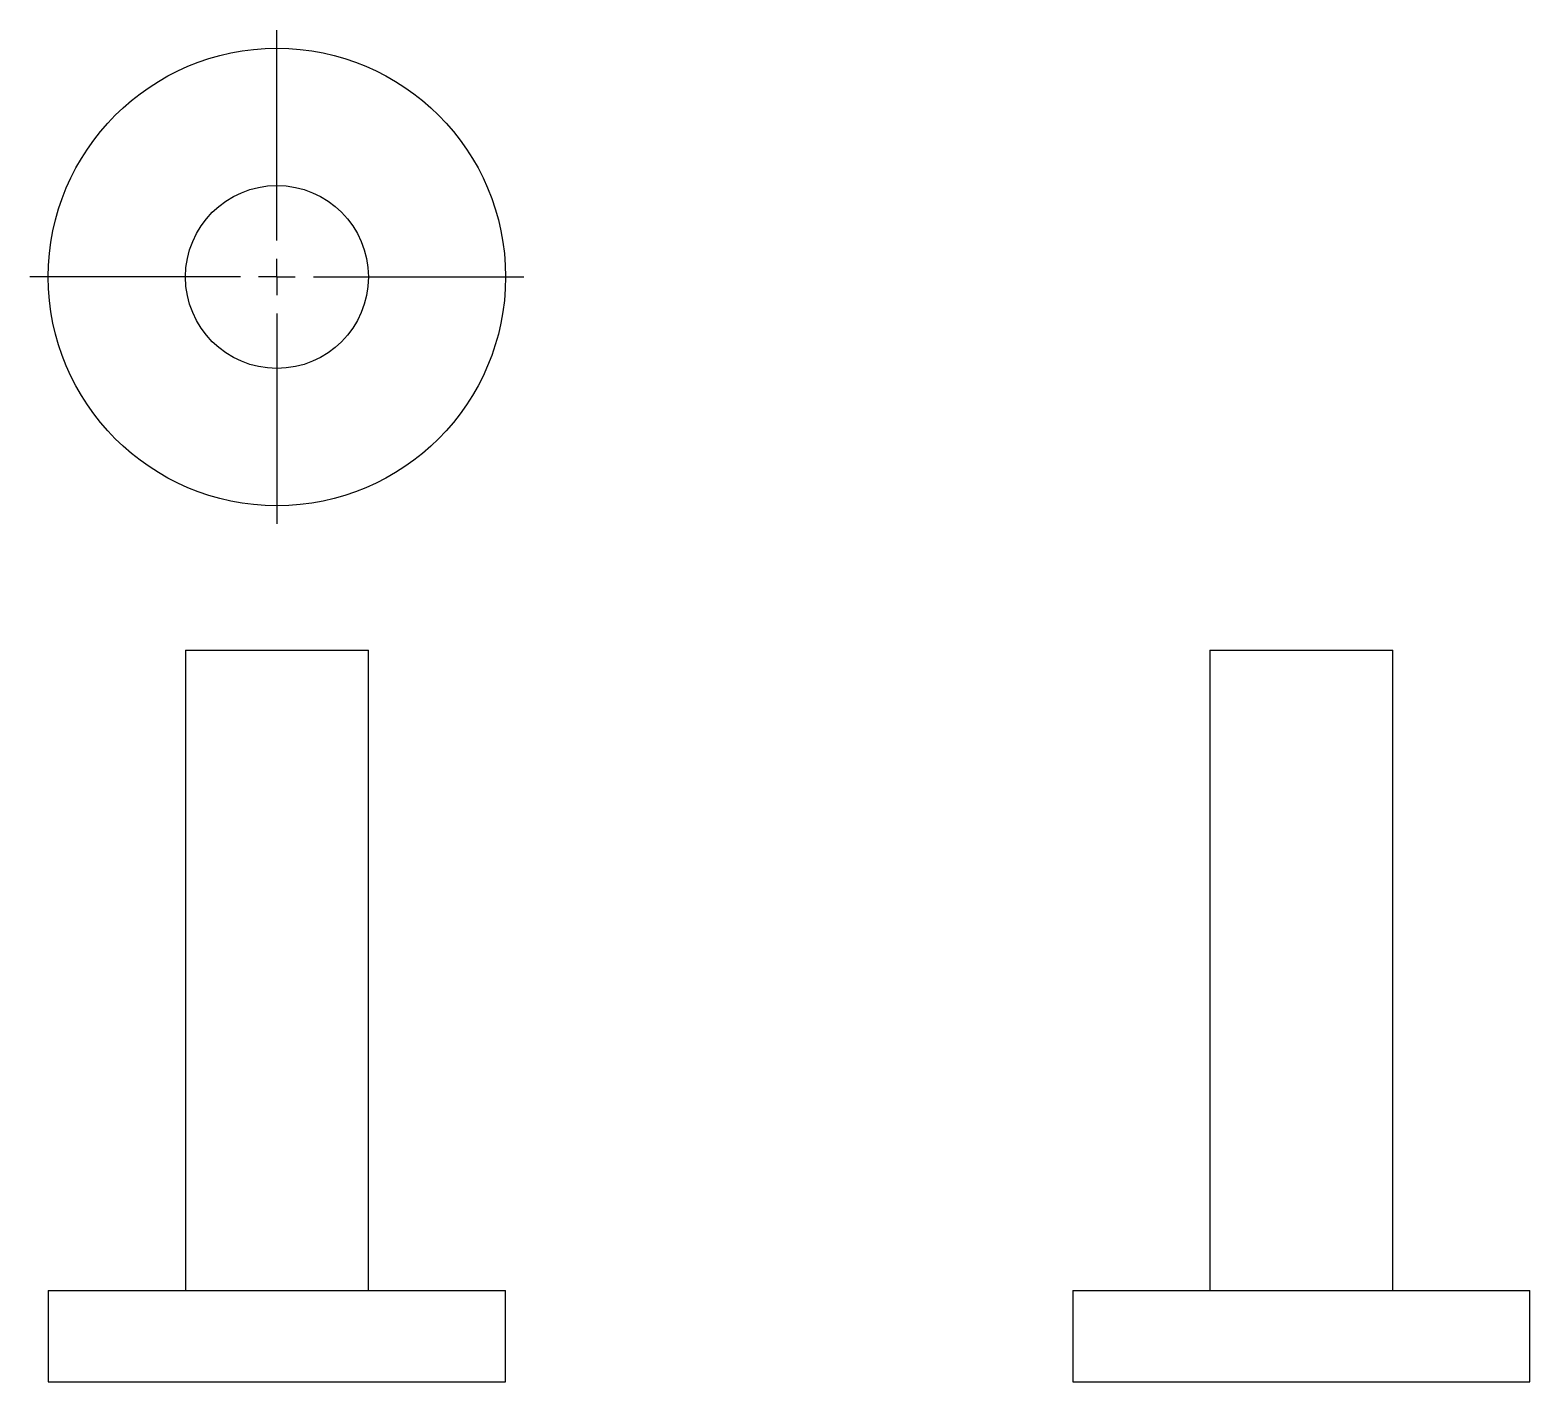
# Model space of a CAD drawing. Header units: millimetres. Extents: x 49 to 254, y 7 to 192.
import ezdxf

# ---------------------------------------------------------------- set-up
doc = ezdxf.new("R2010")
doc.units = ezdxf.units.MM
doc.layers.add('10', color=7, linetype='Continuous')

# ---------------------------------------------------------------- blocks, each defined once
blk = doc.blocks.new('SW_CENTERMARKSYMBOL_0')
at = {"layer": '10', "color": 0}
for p, q in [((0, 5), (0, 33.75)), ((0, 0), (0, 2.5)), ((-5, 0), (-33.75, 0)), ((0, 0), (-2.5, 0)), ((0, 0), (0, -2.5)), ((0, 0), (2.5, 0)), ((5, 0), (33.75, 0)), ((0, -5), (0, -33.75))]:
    blk.add_line(p, q, dxfattribs=at)

msp = doc.modelspace()

# ---------------------------------------------------------------- linework, layer by layer
at = {"color": 7, "linetype": 'Continuous', "lineweight": 25}
for p, q in [((70.5, 107), (70.5, 19.5)), ((70.5, 107), (83, 107)), ((83, 107), (95.5, 107)), ((95.5, 19.5), (95.5, 107)), ((210.5, 107), (210.5, 19.5)), ((210.5, 107), (235.5, 107)), ((235.5, 19.5), (235.5, 107)), ((51.75, 19.5), (51.75, 7)), ((51.75, 19.5), (83, 19.5)), ((83, 19.5), (114.25, 19.5)), ((114.25, 7), (114.25, 19.5)), ((191.75, 19.5), (191.75, 7)), ((191.75, 19.5), (254.25, 19.5)), ((254.25, 7), (254.25, 19.5)), ((51.75, 7), (83, 7)), ((83, 7), (114.25, 7)), ((191.75, 7), (254.25, 7))]:
    msp.add_line(p, q, dxfattribs=at)
for radius in [31.25, 12.5]:
    msp.add_circle((83, 158), radius, dxfattribs=at)

# ---------------------------------------------------------------- block references
at = {"layer": '10'}
msp.add_blockref('SW_CENTERMARKSYMBOL_0', (83, 158), dxfattribs=at)

doc.saveas('drawing.dxf')
